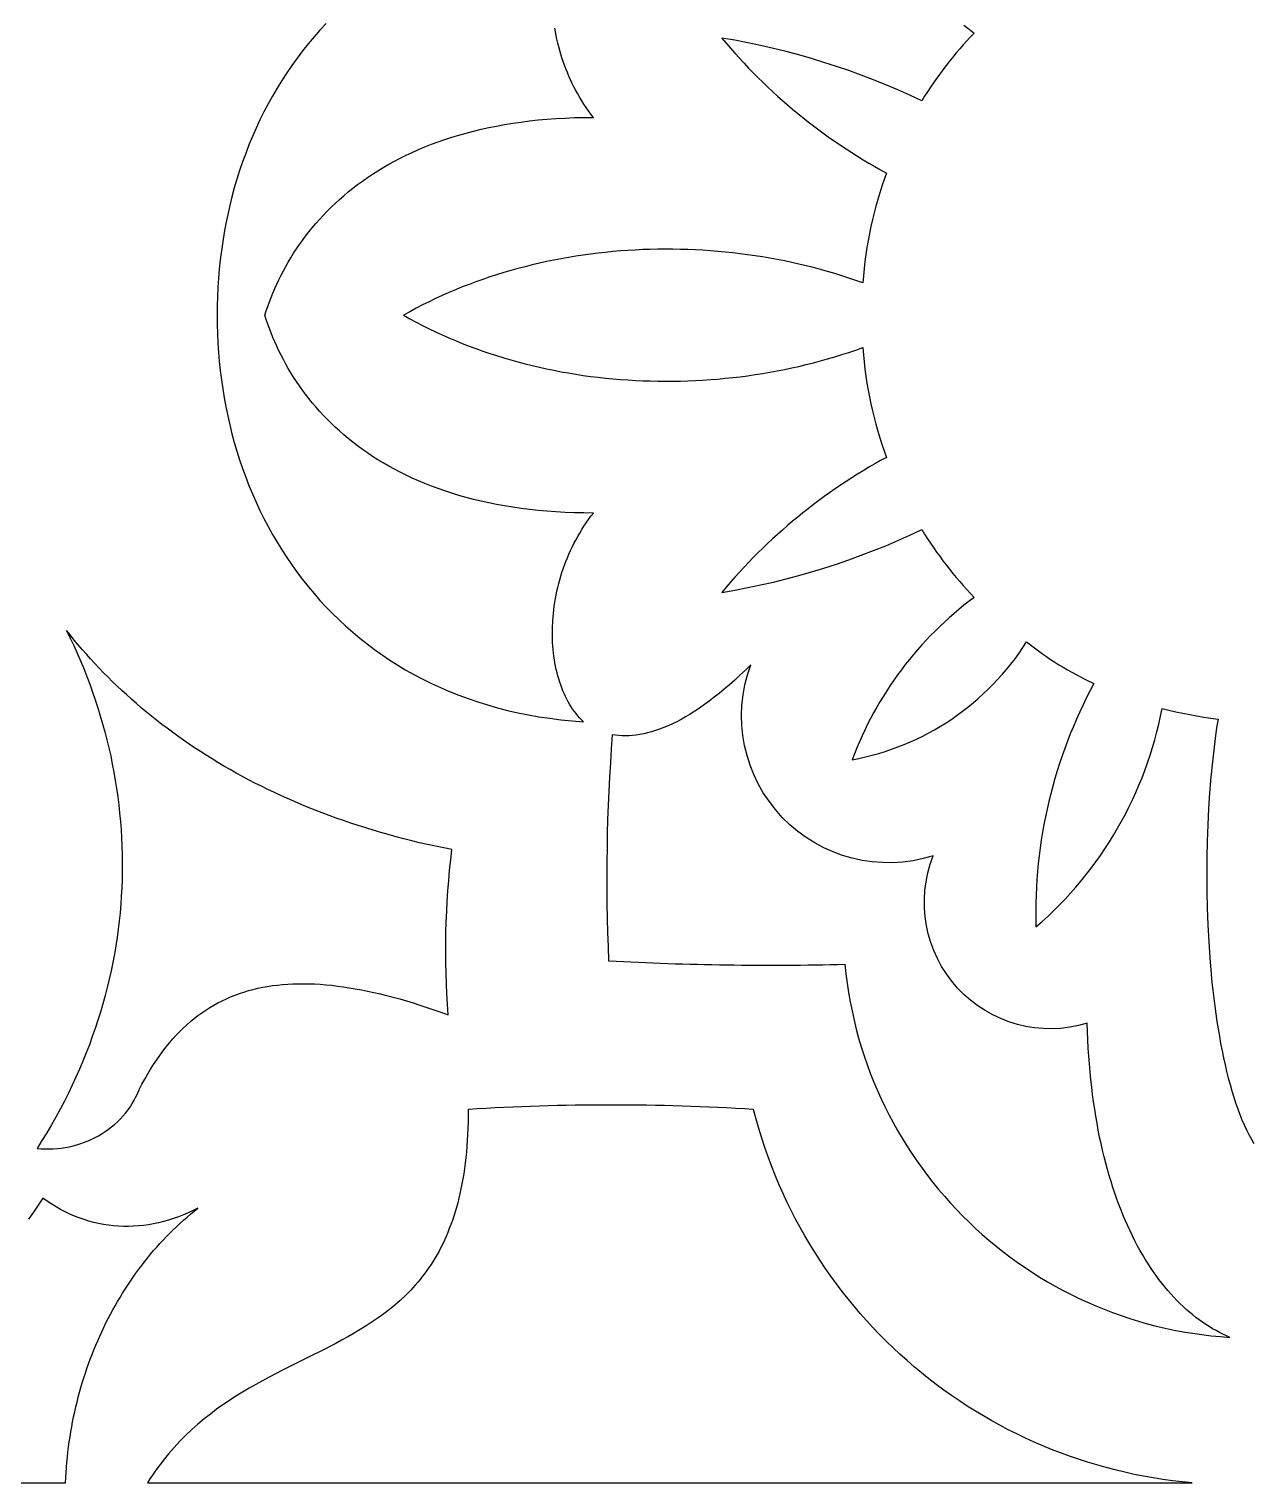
# Model space of a CAD drawing. Extents: x -4950 to -2150, y -1354 to 1346.
# Drawn here: x -3158.1 to -3001.3, y -704.4 to -518.3 of the extents above; entities that cross this region are included whole.
import ezdxf

# ---------------------------------------------------------------- set-up
doc = ezdxf.new("R2010")
doc.units = 0
doc.layers.add('LAYER_1', color=18, linetype='CONTINUOUS')

msp = doc.modelspace()

# ---------------------------------------------------------------- linework, layer by layer
at = {"layer": 'LAYER_1'}
for points in [[(-3120.07, -517.53), (-3120.87, -518.38), (-3121.63, -519.26), (-3122.38, -520.15), (-3123.1, -521.05), (-3123.8, -521.98), (-3124.47, -522.92), (-3125.13, -523.87), (-3125.75, -524.84), (-3126.36, -525.83), (-3126.94, -526.83), (-3127.5, -527.84), (-3128.04, -528.86), (-3128.56, -529.9), (-3129.05, -530.95), (-3129.52, -532.01), (-3129.96, -533.09), (-3130.38, -534.17), (-3130.78, -535.26), (-3131.16, -536.36), (-3131.51, -537.48), (-3131.84, -538.6), (-3132.15, -539.72), (-3132.43, -540.86), (-3132.69, -542), (-3132.93, -543.15), (-3133.14, -544.31), (-3133.33, -545.47), (-3133.5, -546.63), (-3133.64, -547.8), (-3133.77, -548.98), (-3133.87, -550.16), (-3133.94, -551.34), (-3133.99, -552.52), (-3134.02, -553.71), (-3134.03, -554.89), (-3134.02, -556.08), (-3133.99, -557.26), (-3133.94, -558.45), (-3133.87, -559.63), (-3133.77, -560.81), (-3133.64, -561.98), (-3133.5, -563.15), (-3133.33, -564.32), (-3133.14, -565.48), (-3132.93, -566.63), (-3132.69, -567.78), (-3132.43, -568.92), (-3132.15, -570.06), (-3131.84, -571.19), (-3131.51, -572.31), (-3131.16, -573.42), (-3130.78, -574.52), (-3130.38, -575.62), (-3129.96, -576.7), (-3129.52, -577.77), (-3129.05, -578.83), (-3128.56, -579.88), (-3128.04, -580.92), (-3127.5, -581.95), (-3126.94, -582.96), (-3126.36, -583.96), (-3125.75, -584.94), (-3125.13, -585.91), (-3124.47, -586.87), (-3123.8, -587.81), (-3123.1, -588.73), (-3122.38, -589.64), (-3121.63, -590.53), (-3120.87, -591.4), (-3120.07, -592.26), (-3119.26, -593.09), (-3118.42, -593.91), (-3117.56, -594.71), (-3116.68, -595.48), (-3115.78, -596.24), (-3114.85, -596.98), (-3113.9, -597.69), (-3112.92, -598.38), (-3111.92, -599.05), (-3110.9, -599.7), (-3109.86, -600.32), (-3108.79, -600.92), (-3107.7, -601.5), (-3106.59, -602.04), (-3105.45, -602.57), (-3104.29, -603.07), (-3103.11, -603.54), (-3101.91, -603.98), (-3100.68, -604.4), (-3099.43, -604.79), (-3098.15, -605.15), (-3096.86, -605.48), (-3095.54, -605.78), (-3094.19, -606.05), (-3092.83, -606.29), (-3091.44, -606.5), (-3090.03, -606.68), (-3088.59, -606.82), (-3087.14, -606.94), (-3087.39, -606.69), (-3087.63, -606.44), (-3087.86, -606.17), (-3088.09, -605.9), (-3088.3, -605.61), (-3088.52, -605.31), (-3088.72, -605.01), (-3088.91, -604.69), (-3089.1, -604.37), (-3089.28, -604.03), (-3089.45, -603.69), (-3089.61, -603.34), (-3089.77, -602.98), (-3089.91, -602.61), (-3090.05, -602.23), (-3090.18, -601.85), (-3090.3, -601.46), (-3090.42, -601.06), (-3090.52, -600.66), (-3090.62, -600.25), (-3090.71, -599.83), (-3090.79, -599.41), (-3090.86, -598.99), (-3090.92, -598.56), (-3090.98, -598.12), (-3091.02, -597.68), (-3091.06, -597.23), (-3091.09, -596.78), (-3091.1, -596.33), (-3091.11, -595.87), (-3091.11, -594.95), (-3091.07, -594.01), (-3091.03, -593.54), (-3090.99, -593.07), (-3090.93, -592.6), (-3090.87, -592.12), (-3090.8, -591.65), (-3090.72, -591.17), (-3090.63, -590.69), (-3090.53, -590.22), (-3090.42, -589.74), (-3090.3, -589.26), (-3090.17, -588.79), (-3090.03, -588.31), (-3089.89, -587.84), (-3089.73, -587.36), (-3089.56, -586.89), (-3089.39, -586.42), (-3089.2, -585.96), (-3089, -585.49), (-3088.8, -585.03), (-3088.58, -584.57), (-3088.36, -584.12), (-3088.12, -583.67), (-3087.87, -583.22), (-3087.62, -582.78), (-3087.35, -582.34), (-3087.07, -581.9), (-3086.79, -581.48), (-3086.49, -581.05), (-3086.18, -580.63), (-3085.86, -580.22), (-3087.09, -580.21), (-3088.3, -580.18), (-3089.49, -580.14), (-3090.66, -580.07), (-3091.81, -579.99), (-3092.93, -579.88), (-3094.04, -579.76), (-3095.12, -579.63), (-3096.19, -579.47), (-3097.23, -579.3), (-3098.26, -579.12), (-3099.26, -578.92), (-3100.25, -578.7), (-3101.22, -578.47), (-3102.16, -578.22), (-3103.09, -577.96), (-3104, -577.68), (-3104.89, -577.39), (-3105.76, -577.09), (-3106.61, -576.77), (-3107.44, -576.44), (-3108.26, -576.1), (-3109.05, -575.75), (-3109.83, -575.38), (-3110.59, -575), (-3111.34, -574.62), (-3112.06, -574.22), (-3112.77, -573.81), (-3113.46, -573.39), (-3114.14, -572.96), (-3114.79, -572.52), (-3115.43, -572.07), (-3116.06, -571.61), (-3116.66, -571.15), (-3117.25, -570.67), (-3117.83, -570.19), (-3118.39, -569.7), (-3118.93, -569.21), (-3119.45, -568.7), (-3119.97, -568.2), (-3120.46, -567.68), (-3120.94, -567.16), (-3121.41, -566.63), (-3121.86, -566.1), (-3122.29, -565.56), (-3122.71, -565.02), (-3123.12, -564.48), (-3123.51, -563.93), (-3123.89, -563.37), (-3124.25, -562.82), (-3124.6, -562.26), (-3124.93, -561.7), (-3125.25, -561.14), (-3125.56, -560.57), (-3125.86, -560), (-3126.14, -559.44), (-3126.41, -558.87), (-3126.66, -558.3), (-3126.9, -557.73), (-3127.13, -557.16), (-3127.35, -556.59), (-3127.56, -556.02), (-3127.75, -555.46), (-3127.93, -554.89), (-3127.75, -554.33), (-3127.56, -553.76), (-3127.35, -553.19), (-3127.13, -552.62), (-3126.9, -552.06), (-3126.66, -551.49), (-3126.41, -550.92), (-3126.14, -550.35), (-3125.86, -549.78), (-3125.56, -549.21), (-3125.25, -548.65), (-3124.93, -548.09), (-3124.6, -547.53), (-3124.25, -546.97), (-3123.89, -546.41), (-3123.51, -545.86), (-3123.12, -545.31), (-3122.71, -544.76), (-3122.29, -544.22), (-3121.86, -543.69), (-3121.41, -543.15), (-3120.94, -542.63), (-3120.46, -542.11), (-3119.97, -541.59), (-3119.45, -541.08), (-3118.93, -540.58), (-3118.39, -540.08), (-3117.83, -539.59), (-3117.25, -539.11), (-3116.66, -538.64), (-3116.06, -538.17), (-3115.43, -537.71), (-3114.79, -537.27), (-3114.14, -536.83), (-3113.46, -536.4), (-3112.77, -535.98), (-3112.06, -535.57), (-3111.34, -535.17), (-3110.59, -534.78), (-3109.83, -534.4), (-3109.05, -534.04), (-3108.26, -533.68), (-3107.44, -533.34), (-3106.61, -533.01), (-3105.76, -532.7), (-3104.89, -532.39), (-3104, -532.1), (-3103.09, -531.83), (-3102.16, -531.57), (-3101.22, -531.32), (-3100.25, -531.09), (-3099.26, -530.87), (-3098.26, -530.67), (-3097.23, -530.48), (-3096.19, -530.31), (-3095.12, -530.16), (-3094.04, -530.02), (-3092.93, -529.9), (-3091.81, -529.8), (-3090.66, -529.71), (-3089.49, -529.65), (-3088.3, -529.6), (-3087.09, -529.57), (-3085.86, -529.56), (-3086.18, -529.15), (-3086.49, -528.73), (-3086.79, -528.31), (-3087.07, -527.88), (-3087.35, -527.45), (-3087.62, -527.01), (-3087.87, -526.57), (-3088.12, -526.12), (-3088.36, -525.67), (-3088.58, -525.21), (-3088.8, -524.75), (-3089, -524.29), (-3089.2, -523.83), (-3089.39, -523.36), (-3089.56, -522.89), (-3089.73, -522.42), (-3089.89, -521.95), (-3090.03, -521.47), (-3090.17, -521), (-3090.3, -520.52), (-3090.42, -520.05), (-3090.53, -519.57), (-3090.63, -519.09), (-3090.72, -518.61), (-3090.8, -518.14)], [(-3209.2, -704.38), (-3153.45, -704.38), (-3153.42, -703.71), (-3153.38, -703.05), (-3153.33, -702.39), (-3153.28, -701.74), (-3153.21, -701.08), (-3153.14, -700.43), (-3153.06, -699.78), (-3152.97, -699.13), (-3152.87, -698.48), (-3152.77, -697.84), (-3152.66, -697.2), (-3152.54, -696.56), (-3152.41, -695.92), (-3152.27, -695.29), (-3152.13, -694.66), (-3151.98, -694.03), (-3151.82, -693.4), (-3151.65, -692.78), (-3151.48, -692.16), (-3151.3, -691.55), (-3151.11, -690.94), (-3150.91, -690.33), (-3150.71, -689.73), (-3150.5, -689.12), (-3150.28, -688.53), (-3150.05, -687.93), (-3149.82, -687.35), (-3149.58, -686.76), (-3149.33, -686.18), (-3149.08, -685.6), (-3148.81, -685.03), (-3148.55, -684.47), (-3148.27, -683.9), (-3147.99, -683.34), (-3147.7, -682.79), (-3147.4, -682.24), (-3147.1, -681.7), (-3146.79, -681.16), (-3146.47, -680.63), (-3146.15, -680.1), (-3145.82, -679.57), (-3145.48, -679.06), (-3145.14, -678.54), (-3144.79, -678.04), (-3144.44, -677.54), (-3144.07, -677.04), (-3143.7, -676.55), (-3143.33, -676.07), (-3142.95, -675.59), (-3142.56, -675.12), (-3142.17, -674.65), (-3141.77, -674.19), (-3141.36, -673.74), (-3140.95, -673.29), (-3140.53, -672.85), (-3140.1, -672.42), (-3139.67, -671.99), (-3139.24, -671.58), (-3138.8, -671.16), (-3138.35, -670.76), (-3137.89, -670.36), (-3137.43, -669.97), (-3136.97, -669.58), (-3136.5, -669.21), (-3137.11, -669.52), (-3137.73, -669.81), (-3138.36, -670.08), (-3138.98, -670.33), (-3139.62, -670.55), (-3140.25, -670.75), (-3140.89, -670.93), (-3141.53, -671.09), (-3142.17, -671.22), (-3142.81, -671.33), (-3143.46, -671.42), (-3144.1, -671.48), (-3144.75, -671.53), (-3145.39, -671.55), (-3146.03, -671.54), (-3146.67, -671.51), (-3147.31, -671.46), (-3147.95, -671.39), (-3148.58, -671.29), (-3149.21, -671.17), (-3149.84, -671.03), (-3150.46, -670.87), (-3151.08, -670.68), (-3151.69, -670.46), (-3152.3, -670.23), (-3152.9, -669.97), (-3153.49, -669.69), (-3154.08, -669.38), (-3154.65, -669.05), (-3155.22, -668.7), (-3155.79, -668.32), (-3156.34, -667.92), (-3156.95, -668.83), (-3157.56, -669.73), (-3158.18, -670.62)]]:
    msp.add_lwpolyline(points, dxfattribs=at)
msp.add_lwpolyline([(-3038.42, -517.76), (-3037.77, -518.27), (-3037.11, -518.77), (-3037.58, -519.27), (-3038.04, -519.77), (-3038.5, -520.28), (-3038.95, -520.8), (-3039.4, -521.32), (-3039.83, -521.85), (-3040.27, -522.38), (-3040.69, -522.92), (-3041.11, -523.47), (-3041.52, -524.02), (-3041.92, -524.58), (-3042.32, -525.14), (-3042.7, -525.71), (-3043.09, -526.28), (-3043.46, -526.86), (-3043.83, -527.44), (-3045.35, -526.73), (-3046.89, -526.05), (-3048.44, -525.39), (-3050, -524.76), (-3051.57, -524.16), (-3053.15, -523.58), (-3054.74, -523.04), (-3056.34, -522.52), (-3057.95, -522.03), (-3059.56, -521.57), (-3061.19, -521.14), (-3062.82, -520.73), (-3064.46, -520.36), (-3066.11, -520.01), (-3067.77, -519.7), (-3069.43, -519.41), (-3068.87, -520.07), (-3068.31, -520.72), (-3067.74, -521.36), (-3067.17, -522), (-3066.58, -522.63), (-3065.99, -523.25), (-3065.4, -523.86), (-3064.79, -524.47), (-3064.18, -525.07), (-3063.56, -525.66), (-3062.93, -526.25), (-3062.3, -526.83), (-3061.66, -527.39), (-3061.02, -527.96), (-3060.36, -528.51), (-3059.7, -529.06), (-3059.04, -529.6), (-3058.37, -530.13), (-3057.69, -530.65), (-3057, -531.16), (-3056.31, -531.67), (-3055.62, -532.17), (-3054.92, -532.66), (-3054.21, -533.14), (-3053.49, -533.61), (-3052.77, -534.08), (-3052.05, -534.53), (-3051.31, -534.98), (-3050.58, -535.42), (-3049.83, -535.85), (-3049.09, -536.27), (-3048.33, -536.69), (-3048.63, -537.52), (-3048.92, -538.36), (-3049.19, -539.21), (-3049.45, -540.06), (-3049.69, -540.92), (-3049.92, -541.79), (-3050.13, -542.66), (-3050.33, -543.54), (-3050.52, -544.42), (-3050.69, -545.31), (-3050.84, -546.21), (-3050.98, -547.1), (-3051.1, -548.01), (-3051.21, -548.92), (-3051.3, -549.83), (-3051.38, -550.75), (-3052.27, -550.44), (-3053.16, -550.13), (-3054.06, -549.84), (-3054.96, -549.56), (-3055.87, -549.3), (-3056.78, -549.04), (-3057.7, -548.8), (-3058.62, -548.57), (-3059.54, -548.35), (-3060.47, -548.14), (-3061.41, -547.95), (-3062.34, -547.76), (-3063.28, -547.59), (-3064.23, -547.43), (-3065.17, -547.28), (-3066.12, -547.15), (-3067.07, -547.02), (-3068.02, -546.91), (-3068.98, -546.81), (-3069.93, -546.72), (-3070.89, -546.65), (-3071.85, -546.58), (-3072.81, -546.53), (-3073.77, -546.49), (-3074.73, -546.46), (-3075.69, -546.45), (-3076.65, -546.44), (-3077.62, -546.45), (-3078.58, -546.47), (-3079.54, -546.5), (-3080.49, -546.55), (-3081.45, -546.6), (-3082.41, -546.67), (-3083.36, -546.75), (-3084.32, -546.85), (-3085.27, -546.95), (-3086.22, -547.07), (-3087.17, -547.2), (-3088.11, -547.34), (-3089.05, -547.5), (-3089.99, -547.66), (-3090.92, -547.84), (-3091.85, -548.03), (-3092.78, -548.23), (-3093.7, -548.45), (-3094.62, -548.68), (-3095.54, -548.92), (-3096.45, -549.17), (-3097.35, -549.43), (-3098.25, -549.71), (-3099.14, -550), (-3100.03, -550.3), (-3100.92, -550.62), (-3101.79, -550.94), (-3102.66, -551.28), (-3103.53, -551.63), (-3104.38, -552), (-3105.23, -552.37), (-3106.07, -552.76), (-3106.91, -553.16), (-3107.74, -553.58), (-3108.56, -554), (-3109.37, -554.44), (-3110.17, -554.89), (-3109.37, -555.34), (-3108.56, -555.78), (-3107.74, -556.21), (-3106.91, -556.62), (-3106.07, -557.02), (-3105.23, -557.41), (-3104.38, -557.79), (-3103.53, -558.15), (-3102.66, -558.5), (-3101.79, -558.84), (-3100.92, -559.17), (-3100.03, -559.48), (-3099.14, -559.78), (-3098.25, -560.07), (-3097.35, -560.35), (-3096.45, -560.61), (-3095.54, -560.87), (-3094.62, -561.11), (-3093.7, -561.33), (-3092.78, -561.55), (-3091.85, -561.75), (-3090.92, -561.94), (-3089.99, -562.12), (-3089.05, -562.29), (-3088.11, -562.44), (-3087.17, -562.59), (-3086.22, -562.72), (-3085.27, -562.83), (-3084.32, -562.94), (-3083.36, -563.03), (-3082.41, -563.11), (-3081.45, -563.18), (-3080.49, -563.24), (-3079.54, -563.28), (-3078.58, -563.31), (-3077.62, -563.33), (-3076.65, -563.34), (-3075.69, -563.34), (-3074.73, -563.32), (-3073.77, -563.3), (-3072.81, -563.26), (-3071.85, -563.2), (-3070.89, -563.14), (-3069.93, -563.06), (-3068.98, -562.97), (-3068.02, -562.87), (-3067.07, -562.76), (-3066.12, -562.64), (-3065.17, -562.5), (-3064.23, -562.35), (-3063.28, -562.19), (-3062.34, -562.02), (-3061.41, -561.84), (-3060.47, -561.64), (-3059.54, -561.44), (-3058.62, -561.22), (-3057.7, -560.99), (-3056.78, -560.74), (-3055.87, -560.49), (-3054.96, -560.22), (-3054.06, -559.94), (-3053.16, -559.65), (-3052.27, -559.35), (-3051.38, -559.04), (-3051.3, -559.95), (-3051.21, -560.87), (-3051.1, -561.78), (-3050.98, -562.68), (-3050.84, -563.58), (-3050.69, -564.47), (-3050.52, -565.36), (-3050.33, -566.25), (-3050.13, -567.12), (-3049.92, -567.99), (-3049.69, -568.86), (-3049.45, -569.72), (-3049.19, -570.57), (-3048.92, -571.42), (-3048.63, -572.26), (-3048.33, -573.1), (-3049.09, -573.51), (-3049.83, -573.93), (-3050.58, -574.36), (-3051.31, -574.8), (-3052.05, -575.25), (-3052.77, -575.71), (-3053.49, -576.17), (-3054.21, -576.65), (-3054.92, -577.13), (-3055.62, -577.62), (-3056.31, -578.11), (-3057, -578.62), (-3057.69, -579.14), (-3058.37, -579.66), (-3059.04, -580.19), (-3059.7, -580.73), (-3060.36, -581.27), (-3061.02, -581.83), (-3061.66, -582.39), (-3062.3, -582.96), (-3062.93, -583.54), (-3063.56, -584.12), (-3064.18, -584.71), (-3064.79, -585.31), (-3065.4, -585.92), (-3065.99, -586.54), (-3066.58, -587.16), (-3067.17, -587.79), (-3067.74, -588.42), (-3068.31, -589.07), (-3068.87, -589.72), (-3069.43, -590.38), (-3067.77, -590.09), (-3066.11, -589.77), (-3064.46, -589.43), (-3062.82, -589.05), (-3061.19, -588.65), (-3059.56, -588.22), (-3057.95, -587.76), (-3056.34, -587.27), (-3054.74, -586.75), (-3053.15, -586.2), (-3051.57, -585.63), (-3050, -585.03), (-3048.44, -584.4), (-3046.89, -583.74), (-3045.35, -583.05), (-3043.83, -582.34), (-3043.46, -582.92), (-3043.09, -583.5), (-3042.7, -584.08), (-3042.32, -584.64), (-3041.92, -585.21), (-3041.52, -585.76), (-3041.11, -586.32), (-3040.69, -586.86), (-3040.27, -587.4), (-3039.83, -587.94), (-3039.4, -588.46), (-3038.95, -588.99), (-3038.5, -589.5), (-3038.04, -590.01), (-3037.58, -590.52), (-3037.11, -591.01), (-3037.77, -591.51), (-3038.42, -592.02), (-3039.06, -592.55), (-3039.69, -593.08), (-3040.31, -593.62), (-3040.92, -594.18), (-3041.52, -594.74), (-3042.11, -595.32), (-3042.69, -595.9), (-3043.26, -596.5), (-3043.81, -597.11), (-3044.36, -597.72), (-3044.89, -598.34), (-3045.41, -598.98), (-3045.93, -599.62), (-3046.43, -600.27), (-3046.91, -600.94), (-3047.39, -601.61), (-3047.85, -602.28), (-3048.3, -602.97), (-3048.74, -603.67), (-3049.17, -604.37), (-3049.59, -605.08), (-3049.99, -605.8), (-3050.38, -606.53), (-3050.76, -607.26), (-3051.12, -608), (-3051.47, -608.75), (-3051.81, -609.51), (-3052.13, -610.27), (-3052.44, -611.04), (-3052.74, -611.81, 0.209037), (-3030.39, -596.7), (-3029.89, -597.1), (-3029.39, -597.49), (-3028.89, -597.87), (-3028.37, -598.24), (-3027.85, -598.6), (-3027.33, -598.95), (-3026.79, -599.29), (-3026.26, -599.63), (-3025.71, -599.96), (-3025.17, -600.28), (-3024.61, -600.59), (-3024.05, -600.9), (-3022.93, -601.48), (-3021.78, -602.04), (-3022.26, -602.94), (-3022.72, -603.84), (-3023.17, -604.76), (-3023.6, -605.67), (-3024.01, -606.6), (-3024.41, -607.53), (-3024.8, -608.47), (-3025.17, -609.41), (-3025.52, -610.36), (-3025.86, -611.31), (-3026.18, -612.27), (-3026.49, -613.23), (-3026.78, -614.2), (-3027.05, -615.17), (-3027.31, -616.15), (-3027.55, -617.13), (-3027.78, -618.12), (-3027.99, -619.1), (-3028.18, -620.1), (-3028.36, -621.09), (-3028.52, -622.09), (-3028.66, -623.09), (-3028.79, -624.09), (-3028.9, -625.1), (-3029, -626.11), (-3029.08, -627.12), (-3029.14, -628.13), (-3029.18, -629.15), (-3029.21, -630.16), (-3029.22, -631.18), (-3029.22, -632.2), (-3029.2, -633.21), (-3028.42, -632.53), (-3027.65, -631.82), (-3026.9, -631.11), (-3026.17, -630.37), (-3025.46, -629.63), (-3024.76, -628.87), (-3024.08, -628.1), (-3023.42, -627.31), (-3022.77, -626.51), (-3022.14, -625.7), (-3021.53, -624.87), (-3020.94, -624.04), (-3020.36, -623.19), (-3019.8, -622.33), (-3019.26, -621.46), (-3018.74, -620.57), (-3018.24, -619.68), (-3017.75, -618.78), (-3017.29, -617.87), (-3016.84, -616.94), (-3016.42, -616.01), (-3016.01, -615.07), (-3015.62, -614.12), (-3015.26, -613.16), (-3014.91, -612.2), (-3014.58, -611.22), (-3014.27, -610.24), (-3013.98, -609.25), (-3013.72, -608.25), (-3013.47, -607.25), (-3013.25, -606.24), (-3013.04, -605.23), (-3012.17, -605.45), (-3011.29, -605.66), (-3010.4, -605.85), (-3009.51, -606.03), (-3008.61, -606.19), (-3007.71, -606.34), (-3006.8, -606.47), (-3005.88, -606.59), (-3006.02, -607.46), (-3006.15, -608.35), (-3006.4, -610.18), (-3006.61, -612.08), (-3006.8, -614.03), (-3006.96, -616.02), (-3007.09, -618.06), (-3007.2, -620.14), (-3007.27, -622.24), (-3007.31, -624.36), (-3007.33, -626.5), (-3007.31, -628.65), (-3007.27, -630.8), (-3007.19, -632.94), (-3007.08, -635.07), (-3006.93, -637.18), (-3006.76, -639.27), (-3006.66, -640.3), (-3006.55, -641.32), (-3006.43, -642.33), (-3006.31, -643.33), (-3006.17, -644.32), (-3006.03, -645.3), (-3005.88, -646.26), (-3005.72, -647.21), (-3005.55, -648.14), (-3005.37, -649.06), (-3005.19, -649.96), (-3004.99, -650.85), (-3004.79, -651.72), (-3004.57, -652.56), (-3004.35, -653.39), (-3004.12, -654.2), (-3003.88, -654.98), (-3003.63, -655.74), (-3003.37, -656.48), (-3003.1, -657.2), (-3002.82, -657.89), (-3002.54, -658.55), (-3002.24, -659.19), (-3001.93, -659.79), (-3001.62, -660.38), (-3001.29, -660.93)], format="xyb", dxfattribs=at)
msp.add_lwpolyline([(-3157.1, -661.56), (-3156.58, -661.6), (-3156.05, -661.63), (-3155.53, -661.63), (-3155.02, -661.61), (-3154.5, -661.57), (-3153.99, -661.52), (-3153.48, -661.44), (-3152.98, -661.34), (-3152.48, -661.23), (-3151.99, -661.1), (-3151.51, -660.95), (-3151.03, -660.78), (-3150.56, -660.59), (-3150.1, -660.39), (-3149.65, -660.16), (-3149.21, -659.93), (-3148.78, -659.67), (-3148.36, -659.4), (-3147.96, -659.11), (-3147.56, -658.81), (-3147.18, -658.49), (-3146.81, -658.15), (-3146.46, -657.8), (-3146.12, -657.44), (-3145.79, -657.06), (-3145.48, -656.66), (-3145.19, -656.26), (-3144.92, -655.83), (-3144.66, -655.4), (-3144.43, -654.95), (-3144.21, -654.49), (-3144.01, -654.01), (-3143.66, -653.34), (-3143.3, -652.68), (-3142.93, -652.03), (-3142.56, -651.41), (-3142.17, -650.8), (-3141.78, -650.22), (-3141.38, -649.65), (-3140.98, -649.1), (-3140.56, -648.56), (-3140.14, -648.05), (-3139.71, -647.55), (-3139.28, -647.07), (-3138.83, -646.61), (-3138.38, -646.16), (-3137.92, -645.74), (-3137.45, -645.33), (-3136.97, -644.93), (-3136.49, -644.56), (-3136, -644.2), (-3135.49, -643.86), (-3134.98, -643.53), (-3134.47, -643.23), (-3133.94, -642.93), (-3133.41, -642.66), (-3132.86, -642.4), (-3132.31, -642.16), (-3131.75, -641.94), (-3131.18, -641.73), (-3130.6, -641.54), (-3130.01, -641.36), (-3129.42, -641.2), (-3128.81, -641.06), (-3128.2, -640.93), (-3127.58, -640.82), (-3126.95, -640.72), (-3126.31, -640.64), (-3125.66, -640.57), (-3125, -640.52), (-3124.33, -640.49), (-3123.65, -640.47), (-3122.96, -640.47), (-3122.27, -640.48), (-3121.56, -640.51), (-3120.85, -640.55), (-3120.12, -640.61), (-3119.39, -640.68), (-3118.64, -640.77), (-3117.89, -640.87), (-3117.13, -640.99), (-3116.35, -641.12), (-3115.57, -641.26), (-3114.78, -641.42), (-3113.97, -641.6), (-3113.16, -641.78), (-3112.34, -641.99), (-3111.5, -642.2), (-3110.66, -642.43), (-3109.81, -642.68), (-3108.94, -642.94), (-3108.07, -643.21), (-3107.18, -643.5), (-3106.29, -643.8), (-3105.38, -644.11), (-3104.47, -644.44), (-3104.56, -643.11), (-3104.63, -641.79), (-3104.69, -640.47), (-3104.73, -639.15), (-3104.76, -637.83), (-3104.77, -636.5), (-3104.76, -635.18), (-3104.74, -633.86), (-3104.7, -632.54), (-3104.65, -631.22), (-3104.58, -629.9), (-3104.49, -628.58), (-3104.39, -627.26), (-3104.27, -625.94), (-3104.13, -624.62), (-3103.98, -623.31), (-3105.03, -623.1), (-3106.07, -622.88), (-3107.1, -622.65), (-3108.12, -622.42), (-3109.13, -622.17), (-3110.14, -621.92), (-3111.13, -621.66), (-3112.12, -621.39), (-3113.1, -621.11), (-3114.06, -620.83), (-3115.02, -620.53), (-3115.98, -620.23), (-3116.92, -619.92), (-3117.85, -619.6), (-3118.78, -619.28), (-3119.7, -618.95), (-3120.6, -618.6), (-3121.5, -618.26), (-3122.39, -617.9), (-3123.27, -617.53), (-3124.15, -617.16), (-3125.01, -616.78), (-3125.87, -616.4), (-3126.71, -616.01), (-3127.55, -615.61), (-3128.38, -615.2), (-3129.2, -614.78), (-3130.01, -614.36), (-3130.81, -613.93), (-3131.61, -613.5), (-3132.39, -613.06), (-3133.17, -612.61), (-3133.94, -612.16), (-3134.69, -611.69), (-3135.44, -611.23), (-3136.18, -610.75), (-3136.92, -610.27), (-3137.64, -609.79), (-3138.35, -609.3), (-3139.06, -608.8), (-3139.75, -608.29), (-3140.44, -607.78), (-3141.12, -607.27), (-3141.79, -606.75), (-3142.45, -606.22), (-3143.1, -605.69), (-3143.75, -605.15), (-3144.38, -604.61), (-3145.01, -604.06), (-3145.62, -603.51), (-3146.23, -602.95), (-3146.83, -602.38), (-3147.42, -601.82), (-3148, -601.24), (-3148.57, -600.66), (-3149.14, -600.08), (-3149.69, -599.49), (-3150.24, -598.9), (-3150.77, -598.3), (-3151.3, -597.7), (-3151.82, -597.09), (-3152.33, -596.48), (-3152.83, -595.87), (-3153.32, -595.25), (-3152.85, -596.22), (-3152.39, -597.19), (-3151.95, -598.17), (-3151.53, -599.15), (-3151.12, -600.14), (-3150.72, -601.14), (-3150.35, -602.14), (-3149.99, -603.14), (-3149.64, -604.15), (-3149.31, -605.16), (-3149, -606.18), (-3148.7, -607.2), (-3148.42, -608.22), (-3148.15, -609.25), (-3147.91, -610.28), (-3147.67, -611.32), (-3147.46, -612.35), (-3147.26, -613.39), (-3147.08, -614.44), (-3146.91, -615.48), (-3146.76, -616.53), (-3146.63, -617.58), (-3146.52, -618.64), (-3146.42, -619.69), (-3146.34, -620.75), (-3146.27, -621.81), (-3146.23, -622.87), (-3146.2, -623.93), (-3146.18, -624.99), (-3146.19, -626.05), (-3146.21, -627.12), (-3146.25, -628.18), (-3146.31, -629.25), (-3146.38, -630.31), (-3146.47, -631.38), (-3146.58, -632.44), (-3146.71, -633.51), (-3146.86, -634.57), (-3147.02, -635.64), (-3147.2, -636.7), (-3147.4, -637.76), (-3147.62, -638.82), (-3147.85, -639.88), (-3148.11, -640.94), (-3148.38, -642), (-3148.67, -643.05), (-3148.98, -644.11), (-3149.31, -645.16), (-3149.65, -646.21), (-3150.02, -647.25), (-3150.4, -648.3), (-3150.8, -649.34), (-3151.22, -650.38), (-3151.66, -651.41), (-3152.12, -652.44), (-3152.59, -653.47), (-3153.09, -654.5), (-3153.6, -655.52), (-3154.14, -656.54), (-3154.69, -657.55), (-3155.26, -658.56), (-3155.86, -659.56), (-3156.47, -660.56)], close=True, dxfattribs=at)
for points in [[(-3004.37, -685.75), (-3004.82, -685.56), (-3005.26, -685.35), (-3005.7, -685.13), (-3006.14, -684.89), (-3006.58, -684.64), (-3007.01, -684.38), (-3007.44, -684.11), (-3007.87, -683.82), (-3008.29, -683.52), (-3008.71, -683.2), (-3009.13, -682.87), (-3009.54, -682.53), (-3009.95, -682.17), (-3010.36, -681.8), (-3010.76, -681.41), (-3011.16, -681.01), (-3011.55, -680.6), (-3011.94, -680.18), (-3012.32, -679.74), (-3012.7, -679.28), (-3013.08, -678.82), (-3013.45, -678.33), (-3013.82, -677.84), (-3014.18, -677.33), (-3014.53, -676.81), (-3014.88, -676.27), (-3015.22, -675.72), (-3015.56, -675.16), (-3015.89, -674.58), (-3016.22, -673.99), (-3016.53, -673.38), (-3016.85, -672.76), (-3017.15, -672.13), (-3017.45, -671.48), (-3017.75, -670.82), (-3018.03, -670.15), (-3018.31, -669.46), (-3018.58, -668.76), (-3018.84, -668.04), (-3019.1, -667.31), (-3019.35, -666.56), (-3019.59, -665.8), (-3019.82, -665.03), (-3020.05, -664.24), (-3020.26, -663.44), (-3020.47, -662.63), (-3020.67, -661.8), (-3020.86, -660.95), (-3021.05, -660.1), (-3021.22, -659.23), (-3021.38, -658.34), (-3021.54, -657.44), (-3021.68, -656.53), (-3021.82, -655.6), (-3021.95, -654.66), (-3022.06, -653.7), (-3022.17, -652.73), (-3022.27, -651.75), (-3022.35, -650.75), (-3022.43, -649.73), (-3022.5, -648.71), (-3022.55, -647.66), (-3022.6, -646.61), (-3022.63, -645.54, -0.629642), (-3042.34, -624.1, -0.625155), (-3065.72, -599.64), (-3066.41, -600.33), (-3067.1, -600.98), (-3067.77, -601.6), (-3068.44, -602.2), (-3069.1, -602.76), (-3069.75, -603.3), (-3070.39, -603.81), (-3071.02, -604.29), (-3071.64, -604.75), (-3072.26, -605.18), (-3072.86, -605.58), (-3073.46, -605.95), (-3074.05, -606.3), (-3074.62, -606.63), (-3075.19, -606.93), (-3075.75, -607.21), (-3076.3, -607.46), (-3076.84, -607.69), (-3077.38, -607.89), (-3077.9, -608.07), (-3078.41, -608.23), (-3078.92, -608.37), (-3079.41, -608.49), (-3079.9, -608.58), (-3080.37, -608.65), (-3080.84, -608.7), (-3081.3, -608.74), (-3081.75, -608.75), (-3082.18, -608.74), (-3082.61, -608.71), (-3083.03, -608.66), (-3083.44, -608.6), (-3083.57, -610.4), (-3083.69, -612.21), (-3083.8, -614.02), (-3083.89, -615.83), (-3083.97, -617.63), (-3084.04, -619.44), (-3084.09, -621.25), (-3084.12, -623.06), (-3084.14, -624.87), (-3084.15, -626.68), (-3084.15, -628.49), (-3084.13, -630.3), (-3084.09, -632.11), (-3084.05, -633.92), (-3083.98, -635.73), (-3083.91, -637.54, 0.020022), (-3053.66, -637.98), (-3053.53, -639.19), (-3053.38, -640.4), (-3053.19, -641.6), (-3052.99, -642.78), (-3052.75, -643.96), (-3052.49, -645.13), (-3052.21, -646.28), (-3051.9, -647.43), (-3051.56, -648.57), (-3051.2, -649.69), (-3050.82, -650.8), (-3050.41, -651.91), (-3049.98, -652.99), (-3049.53, -654.07), (-3049.05, -655.14), (-3048.55, -656.19), (-3048.03, -657.23), (-3047.49, -658.25), (-3046.92, -659.26), (-3046.34, -660.26), (-3045.73, -661.24), (-3045.1, -662.21), (-3044.46, -663.16), (-3043.79, -664.1), (-3043.1, -665.02), (-3042.4, -665.93), (-3041.67, -666.82), (-3040.93, -667.69), (-3040.16, -668.55), (-3039.38, -669.39), (-3038.59, -670.21), (-3037.77, -671.01), (-3036.94, -671.8), (-3036.09, -672.57), (-3035.22, -673.32), (-3034.34, -674.05), (-3033.44, -674.76), (-3032.53, -675.46), (-3031.6, -676.13), (-3030.66, -676.78), (-3029.7, -677.42), (-3028.73, -678.03), (-3027.74, -678.62), (-3026.74, -679.2), (-3025.73, -679.75), (-3024.7, -680.27), (-3023.66, -680.78), (-3022.61, -681.26), (-3021.55, -681.73), (-3020.47, -682.16), (-3019.39, -682.58), (-3018.29, -682.97), (-3017.18, -683.34), (-3016.06, -683.69), (-3014.94, -684.01), (-3013.8, -684.3), (-3012.65, -684.57), (-3011.49, -684.82), (-3010.33, -685.04), (-3009.15, -685.23), (-3007.97, -685.4), (-3006.78, -685.55), (-3005.58, -685.66)], [(-3009.22, -704.38), (-3010.47, -704.26), (-3011.72, -704.11), (-3012.96, -703.94), (-3014.19, -703.75), (-3015.41, -703.53), (-3016.63, -703.29), (-3017.83, -703.02), (-3019.04, -702.73), (-3020.23, -702.42), (-3021.41, -702.09), (-3022.59, -701.74), (-3023.76, -701.36), (-3024.91, -700.96), (-3026.06, -700.54), (-3027.2, -700.1), (-3028.33, -699.63), (-3029.45, -699.15), (-3030.55, -698.64), (-3031.65, -698.12), (-3032.74, -697.57), (-3033.81, -697), (-3034.87, -696.42), (-3035.92, -695.81), (-3036.96, -695.19), (-3037.99, -694.54), (-3039, -693.88), (-3040, -693.2), (-3040.99, -692.49), (-3041.96, -691.77), (-3042.92, -691.04), (-3043.87, -690.28), (-3044.8, -689.51), (-3045.71, -688.71), (-3046.61, -687.9), (-3047.5, -687.08), (-3048.37, -686.23), (-3049.23, -685.37), (-3050.07, -684.5), (-3050.89, -683.6), (-3051.69, -682.7), (-3052.48, -681.77), (-3053.26, -680.83), (-3054.01, -679.87), (-3054.75, -678.9), (-3055.47, -677.91), (-3056.17, -676.91), (-3056.85, -675.9), (-3057.51, -674.86), (-3058.16, -673.82), (-3058.78, -672.76), (-3059.39, -671.69), (-3059.98, -670.6), (-3060.54, -669.5), (-3061.09, -668.39), (-3061.61, -667.26), (-3062.12, -666.12), (-3062.6, -664.97), (-3063.06, -663.81), (-3063.5, -662.63), (-3063.92, -661.44), (-3064.31, -660.24), (-3064.68, -659.03), (-3065.03, -657.81), (-3065.36, -656.57, 0.030769), (-3101.89, -656.57), (-3101.89, -657.4), (-3101.91, -658.21), (-3101.93, -659), (-3101.97, -659.78), (-3102.01, -660.54), (-3102.07, -661.29), (-3102.13, -662.02), (-3102.2, -662.74), (-3102.28, -663.44), (-3102.37, -664.12), (-3102.47, -664.8), (-3102.58, -665.45), (-3102.7, -666.1), (-3102.82, -666.73), (-3102.95, -667.35), (-3103.09, -667.95), (-3103.24, -668.54), (-3103.4, -669.12), (-3103.57, -669.69), (-3103.74, -670.24), (-3103.92, -670.78), (-3104.11, -671.31), (-3104.31, -671.83), (-3104.51, -672.34), (-3104.72, -672.83), (-3104.94, -673.32), (-3105.16, -673.79), (-3105.39, -674.25), (-3105.63, -674.7), (-3105.88, -675.15), (-3106.13, -675.58), (-3106.39, -676), (-3106.65, -676.41), (-3106.92, -676.82), (-3107.2, -677.21), (-3107.48, -677.6), (-3107.77, -677.97), (-3108.06, -678.34), (-3108.36, -678.7), (-3108.67, -679.06), (-3109.29, -679.74), (-3109.94, -680.39), (-3110.6, -681.01), (-3111.28, -681.61), (-3111.99, -682.19), (-3112.7, -682.74), (-3113.44, -683.27), (-3114.18, -683.78), (-3114.95, -684.28), (-3115.72, -684.76), (-3116.51, -685.23), (-3117.31, -685.68), (-3118.11, -686.13), (-3118.93, -686.56), (-3120.59, -687.42), (-3122.27, -688.26), (-3123.97, -689.1), (-3125.68, -689.96), (-3127.39, -690.84), (-3128.24, -691.3), (-3129.09, -691.77), (-3129.94, -692.26), (-3130.79, -692.76), (-3131.63, -693.28), (-3132.46, -693.82), (-3133.29, -694.38), (-3134.1, -694.96), (-3134.91, -695.57), (-3135.71, -696.2), (-3136.5, -696.86), (-3137.28, -697.55), (-3138.05, -698.28), (-3138.8, -699.03), (-3139.53, -699.83), (-3139.9, -700.24), (-3140.26, -700.66), (-3140.61, -701.08), (-3140.96, -701.52), (-3141.31, -701.97), (-3141.65, -702.43), (-3141.99, -702.9), (-3142.32, -703.38), (-3142.65, -703.87), (-3142.97, -704.38)]]:
    msp.add_lwpolyline(points, format="xyb", close=True, dxfattribs=at)

doc.saveas('drawing.dxf')
